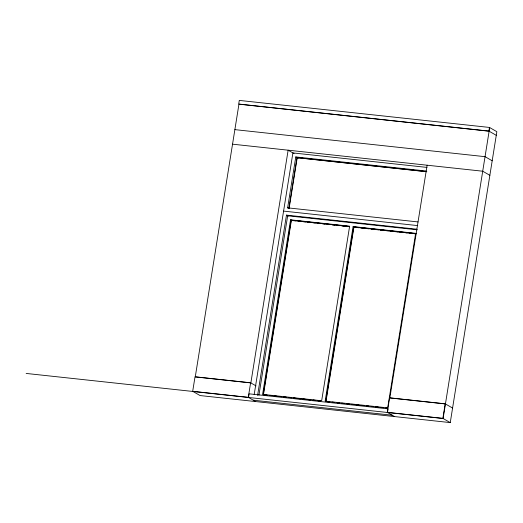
<?xml version="1.0" encoding="UTF-8"?>
<svg xmlns="http://www.w3.org/2000/svg" width="523" height="523" viewBox="0 0 523 523"><rect width="100%" height="100%" fill="white"/><g stroke="black" fill="none" stroke-linecap="round" stroke-linejoin="round"><path stroke-width="0.78" d="M496.268 135.313L488.881 131.077L238.71 104.038L239.292 100.403L489.463 127.442L496.85 131.678L450.251 422.597L200.08 395.558L192.693 391.322L195.027 376.776L250.615 382.784L256.054 385.902M255.675 401.566L248.288 397.33L250.615 382.784M248.523 397.467L249.111 393.832L388.092 408.855L387.51 412.49M254.191 394.564L292.9 152.919L427.036 167.419M257.604 395.329L286.473 215.116L416.89 229.211M426.585 171.622L296.979 157.613L288.827 208.527L287.637 207.84L295.789 156.933L426.206 171.028M258.924 395.205L287.663 215.796L417.269 229.806M289.069 208.657L297.221 157.75L426.827 171.76M290.553 219.81L262.598 394.362L321.665 400.742L349.625 226.191L290.553 219.81L291.749 220.49M263.193 394.702L291.148 220.15L349.41 226.446M263.429 394.839L291.389 220.288L349.645 226.583M353.097 226.57L325.143 401.121L387.68 407.881L415.641 233.33L353.097 226.57L354.287 227.25M325.737 401.461L353.692 226.91L416.236 233.67M325.973 401.599L353.934 227.047L415.661 233.716M394.656 416.589L387.275 412.353L389.602 397.807L445.197 403.815L452.585 408.051M427.121 165.209L389.844 397.944L445.433 403.952M450.251 422.597L442.87 418.361L445.197 403.815M488.881 131.077L489.463 127.442M489.705 127.579L443.105 418.498L26.15 373.435M489.123 131.214L238.946 104.175L195.262 376.913L250.857 382.921L288.134 150.186L294.089 153.599M234.873 129.632L485.043 156.671L492.189 160.77M232.539 144.178L482.716 171.217L489.861 175.316M287.637 207.84L418.054 221.935M283.577 211.102L417.714 225.603M293.364 220.667L295.789 220.928M298.221 221.19L300.647 221.451M303.072 221.719L305.504 221.981M307.929 222.242L310.355 222.504M312.787 222.765L315.212 223.027M317.638 223.288L320.069 223.55M322.495 223.818L324.92 224.079M327.352 224.341L329.778 224.602M332.203 224.864L334.628 225.125M337.06 225.387L339.486 225.655M341.911 225.916L344.343 226.178M346.769 226.439L349.194 226.701M356.725 227.518L359.164 227.78M360.785 227.956L364.034 228.303M366.473 228.571L368.911 228.832M371.35 229.094L373.782 229.362M375.409 229.532L378.659 229.885M380.28 230.061L383.529 230.414M385.967 230.676L388.406 230.937M390.027 231.114L393.276 231.467M394.904 231.643L398.153 231.99M399.775 232.166L402.213 232.434M405.462 232.781L407.084 232.957M409.522 233.219L411.961 233.487M414.399 233.748L416.02 233.925M264.004 394.787L267.24 395.14M269.665 395.401L272.091 395.663M274.523 395.924L276.948 396.186M279.374 396.454L281.805 396.715M283.42 396.885L286.656 397.238M289.082 397.5L291.514 397.761M293.939 398.023L296.364 398.291M297.986 398.461L301.222 398.814M302.843 398.99L306.079 399.337M308.505 399.598L310.93 399.86M313.362 400.121L315.787 400.389M317.409 400.559L320.645 400.912M327.359 401.638L329.797 401.899M332.236 402.161L334.668 402.429M337.106 402.69L339.545 402.952M341.983 403.22L344.415 403.481M346.854 403.743L349.292 404.004M351.724 404.272L354.163 404.534M356.601 404.795L359.04 405.064M361.471 405.325L363.91 405.587M366.348 405.848L368.787 406.116M371.219 406.378L373.657 406.639M376.096 406.907L378.534 407.169M380.156 407.345L383.405 407.692M385.843 407.96L387.465 408.136M264.239 394.924L265.861 395.1M273.947 395.976L275.569 396.153M278.805 396.499L280.42 396.676M283.662 397.022L285.277 397.199M293.37 398.075L294.985 398.251M298.221 398.598L299.842 398.774M303.079 399.121L304.7 399.297M307.936 399.65L309.551 399.82M312.787 400.173L314.408 400.35M317.644 400.696L319.259 400.873M327.601 401.775L329.222 401.952M332.471 402.298L334.099 402.475M337.348 402.828L338.969 403.004M341.408 403.266L343.84 403.527M347.089 403.88L348.717 404.057M351.966 404.41L353.587 404.586M356.026 404.848L357.654 405.024M360.903 405.371L362.524 405.547M375.521 406.953L377.142 407.129M380.391 407.482L382.019 407.659M192.693 391.322L248.288 397.33M387.275 412.353L442.87 418.361M253.289 400.2L392.276 415.223M295.789 156.933L298.175 158.299M286.473 215.116L288.258 216.136"/></g></svg>
